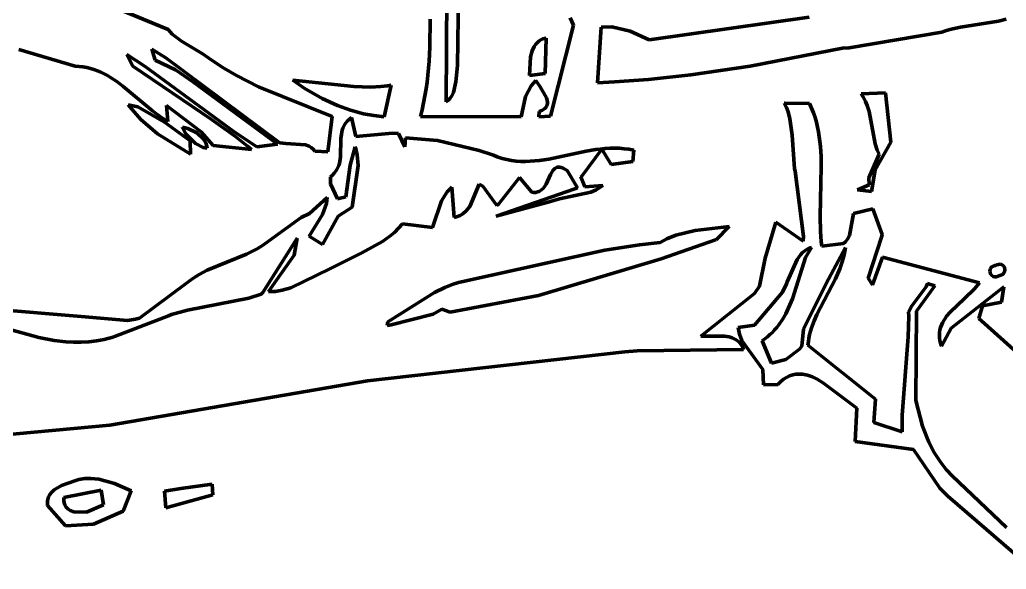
# Model space of a CAD drawing. Header units: millimetres. Extents: x 0 to 11.1, y 0 to 16.2.
# Drawn here: x 3.953 to 6.293, y 1.902 to 3.207 of the extents above; entities that cross this region are included whole.
import ezdxf

# ---------------------------------------------------------------- set-up
doc = ezdxf.new("R2010")
doc.units = ezdxf.units.MM
doc.layers.add('color#0b0b0bff', color=7, linetype='CONTINUOUS', lineweight=100)
doc.layers.add('color#ffffffff', color=7, linetype='CONTINUOUS', lineweight=100)

msp = doc.modelspace()

# ---------------------------------------------------------------- linework, layer by layer
at = {"layer": 'color#0b0b0bff'}
for p, q in [((4.9952, 3.3996), (4.9906, 3.098)), ((4.3051, 3.1834), (4.014, 3.3043)), ((4.9638, 3.0117), (4.9661, 3.2847)), ((4.9265, 3.2077), (4.9253, 3.1412)), ((5.2658, 3.1935), (5.2581, 3.2111)), ((5.8252, 3.2122), (5.4458, 3.1584)), ((6.2738, 3.2027), (6.2921, 3.2078)), ((4.314, 3.1722), (4.3051, 3.1834)), ((5.2116, 2.9779), (5.2658, 3.1935)), ((5.3318, 3.1892), (5.3227, 3.0571)), ((5.3567, 3.1893), (5.3318, 3.1892)), ((5.4006, 3.179), (5.3567, 3.1893)), ((6.146, 3.1794), (6.1583, 3.1833)), ((6.1583, 3.1833), (6.1836, 3.1889)), ((6.1836, 3.1889), (6.2738, 3.2027)), ((4.336, 3.1553), (4.314, 3.1722)), ((5.1869, 3.1576), (5.1901, 3.1594)), ((5.1901, 3.1594), (5.1935, 3.1609)), ((5.1935, 3.1609), (5.1972, 3.1621)), ((5.1972, 3.1621), (5.2012, 3.1631)), ((5.2012, 3.1631), (5.1989, 3.0785)), ((5.4458, 3.1584), (5.4006, 3.179)), ((5.9203, 3.14), (6.1399, 3.1772)), ((6.1399, 3.1772), (6.146, 3.1794)), ((3.9507, 3.1357), (4.0841, 3.0962)), ((4.2743, 3.1108), (4.2661, 3.1365)), ((4.2661, 3.1365), (4.299, 3.1158)), ((4.3878, 3.125), (4.336, 3.1553)), ((4.9253, 3.1412), (4.9235, 3.108)), ((5.168, 3.1329), (5.1725, 3.1426)), ((5.1725, 3.1426), (5.1764, 3.1484)), ((5.1764, 3.1484), (5.1812, 3.1534)), ((5.1812, 3.1534), (5.1839, 3.1556)), ((5.1839, 3.1556), (5.1869, 3.1576)), ((5.6851, 3.0961), (5.9039, 3.1386)), ((5.9039, 3.1386), (5.9203, 3.14)), ((4.2207, 3.0961), (4.2067, 3.1237)), ((4.2067, 3.1237), (4.2505, 3.0954)), ((4.299, 3.1158), (4.5693, 2.9142)), ((4.4069, 3.1112), (4.3878, 3.125)), ((5.1615, 3.0741), (5.1641, 3.1185)), ((5.1641, 3.1185), (5.168, 3.1329)), ((4.0841, 3.0962), (4.0935, 3.0957)), ((4.0935, 3.0957), (4.1026, 3.0946)), ((4.1026, 3.0946), (4.1115, 3.093)), ((4.1115, 3.093), (4.1202, 3.0909)), ((4.1202, 3.0909), (4.1286, 3.0883)), ((4.4077, 2.9699), (4.2207, 3.0961)), ((4.2505, 3.0954), (4.4606, 2.9408)), ((4.322, 3.0879), (4.2743, 3.1108)), ((4.4364, 3.0918), (4.4069, 3.1112)), ((4.4668, 3.0739), (4.4364, 3.0918)), ((4.9235, 3.108), (4.9206, 3.075)), ((4.9906, 3.098), (4.9868, 3.0592)), ((5.5447, 3.0756), (5.6851, 3.0961)), ((4.1286, 3.0883), (4.1369, 3.0853)), ((4.1369, 3.0853), (4.145, 3.0818)), ((4.145, 3.0818), (4.1529, 3.078)), ((4.1529, 3.078), (4.1607, 3.0738)), ((4.1607, 3.0738), (4.1683, 3.0693)), ((4.1683, 3.0693), (4.1831, 3.0595)), ((4.3634, 3.0588), (4.322, 3.0879)), ((4.519, 3.047), (4.4668, 3.0739)), ((4.9206, 3.075), (4.9187, 3.0585)), ((5.1989, 3.0785), (5.1615, 3.0741)), ((5.444, 3.0649), (5.5447, 3.0756)), ((4.1831, 3.0595), (4.1976, 3.0488)), ((4.1976, 3.0488), (4.2676, 2.9905)), ((4.564, 2.9115), (4.3634, 3.0588)), ((4.6938, 2.9771), (4.519, 3.047)), ((4.6005, 3.0627), (4.6274, 3.0442)), ((4.7448, 3.0481), (4.6005, 3.0627)), ((4.6274, 3.0442), (4.6696, 3.0197)), ((4.7849, 3.0468), (4.7448, 3.0481)), ((4.809, 3.048), (4.7849, 3.0468)), ((4.8252, 3.0499), (4.809, 3.048)), ((4.8167, 2.976), (4.8333, 3.0512)), ((4.8333, 3.0512), (4.8252, 3.0499)), ((4.9164, 3.0421), (4.9137, 3.0257)), ((4.9187, 3.0585), (4.9164, 3.0421)), ((4.9868, 3.0592), (4.9816, 3.0339)), ((5.1524, 3.024), (5.1658, 3.0497)), ((5.1658, 3.0497), (5.1771, 3.0619)), ((5.1771, 3.0619), (5.1783, 3.0596)), ((5.1783, 3.0596), (5.1867, 3.0469)), ((5.1867, 3.0469), (5.2018, 3.0211)), ((5.3227, 3.0571), (5.3632, 3.059)), ((5.3632, 3.059), (5.444, 3.0649)), ((4.6696, 3.0197), (4.7064, 3.0027)), ((4.9137, 3.0257), (4.9106, 3.0093)), ((4.9738, 3.0204), (4.9693, 3.0158)), ((4.9775, 3.0255), (4.9738, 3.0204)), ((4.9816, 3.0339), (4.9775, 3.0255)), ((5.1417, 2.976), (5.1524, 3.024)), ((5.2018, 3.0211), (5.2036, 3.0155)), ((6.0063, 3.0328), (5.9482, 3.0308)), ((5.9482, 3.0308), (5.9541, 3.022)), ((5.9541, 3.022), (5.9588, 3.0127)), ((6.0185, 2.9159), (6.0063, 3.0328)), ((4.2098, 3.0048), (4.2139, 2.9995)), ((4.2327, 2.9996), (4.2098, 3.0048)), ((4.2139, 2.9995), (4.24, 2.9699)), ((4.2959, 2.963), (4.2327, 2.9996)), ((4.3042, 2.965), (4.3011, 3.0032)), ((4.3011, 3.0032), (4.383, 2.9403)), ((4.7064, 3.0027), (4.7368, 2.9917)), ((4.9106, 3.0093), (4.9071, 2.993)), ((4.9693, 3.0158), (4.9638, 3.0117)), ((5.198, 2.9959), (5.1954, 2.9939)), ((5.2001, 2.998), (5.198, 2.9959)), ((5.2017, 3.0002), (5.2001, 2.998)), ((5.2029, 3.0025), (5.2017, 3.0002)), ((5.2037, 3.0049), (5.2029, 3.0025)), ((5.2036, 3.0155), (5.2043, 3.0101)), ((5.2042, 3.0075), (5.2037, 3.0049)), ((5.2043, 3.0101), (5.2042, 3.0075)), ((5.7675, 3.0088), (5.7659, 3.0088)), ((5.7659, 3.0088), (5.771, 2.9984)), ((5.8261, 3.0077), (5.7675, 3.0088)), ((5.771, 2.9984), (5.775, 2.9877)), ((5.8309, 2.9967), (5.8261, 3.0077)), ((5.8351, 2.9855), (5.8309, 2.9967)), ((5.9588, 3.0127), (5.9627, 3.0032)), ((5.9627, 3.0032), (5.9671, 2.9884)), ((4.2676, 2.9905), (4.2893, 2.9745)), ((4.2893, 2.9745), (4.3042, 2.965)), ((4.6832, 2.8932), (4.6938, 2.9771)), ((4.7394, 2.9743), (4.7345, 2.9707)), ((4.7368, 2.9917), (4.7682, 2.9833)), ((4.7498, 2.9294), (4.7394, 2.9743)), ((4.7682, 2.9833), (4.7922, 2.9788)), ((4.7922, 2.9788), (4.8167, 2.976)), ((4.9071, 2.993), (4.9031, 2.9768)), ((4.9031, 2.9768), (5.1417, 2.976)), ((5.1845, 2.9889), (5.1835, 2.9759)), ((5.1835, 2.9759), (5.2116, 2.9779)), ((5.1887, 2.9904), (5.1845, 2.9889)), ((5.1923, 2.9921), (5.1887, 2.9904)), ((5.1954, 2.9939), (5.1923, 2.9921)), ((5.775, 2.9877), (5.7794, 2.9714)), ((5.8389, 2.9743), (5.8351, 2.9855)), ((5.8421, 2.963), (5.8389, 2.9743)), ((5.9671, 2.9884), (5.9817, 2.9118)), ((4.24, 2.9699), (4.2795, 2.9355)), ((4.3572, 2.9193), (4.2959, 2.963)), ((4.3387, 2.9515), (4.3394, 2.9493)), ((4.3515, 2.9486), (4.3387, 2.9515)), ((4.3394, 2.9493), (4.3468, 2.9354)), ((4.3726, 2.9377), (4.3515, 2.9486)), ((4.4654, 2.9283), (4.4077, 2.9699)), ((4.7193, 2.9494), (4.7177, 2.9446)), ((4.7213, 2.9541), (4.7193, 2.9494)), ((4.7237, 2.9586), (4.7213, 2.9541)), ((4.7267, 2.9628), (4.7237, 2.9586)), ((4.7303, 2.9669), (4.7267, 2.9628)), ((4.7345, 2.9707), (4.7303, 2.9669)), ((5.7794, 2.9714), (5.7844, 2.9322)), ((5.8448, 2.9516), (5.8421, 2.963)), ((5.8471, 2.9402), (5.8448, 2.9516)), ((4.2795, 2.9355), (4.3576, 2.887)), ((4.3468, 2.9354), (4.3699, 2.9126)), ((4.388, 2.9234), (4.3726, 2.9377)), ((4.383, 2.9403), (4.4115, 2.9079)), ((4.4606, 2.9408), (4.515, 2.9049)), ((4.4931, 2.906), (4.4654, 2.9283)), ((4.7156, 2.9346), (4.7146, 2.9242)), ((4.7165, 2.9397), (4.7156, 2.9346)), ((4.7177, 2.9446), (4.7165, 2.9397)), ((4.8372, 2.9369), (4.7498, 2.9294)), ((4.8514, 2.9367), (4.8372, 2.9369)), ((4.8659, 2.9048), (4.8514, 2.9367)), ((4.8679, 2.9264), (4.8659, 2.9048)), ((4.9434, 2.9195), (4.8679, 2.9264)), ((5.7844, 2.9322), (5.7906, 2.8528)), ((5.849, 2.9286), (5.8471, 2.9402)), ((5.8505, 2.9171), (5.849, 2.9286)), ((4.3576, 2.887), (4.3572, 2.9193)), ((4.3699, 2.9126), (4.3875, 2.9035)), ((4.3875, 2.9035), (4.3973, 2.9014)), ((4.394, 2.914), (4.388, 2.9234)), ((4.3966, 2.9065), (4.394, 2.914)), ((4.3973, 2.9014), (4.3966, 2.9065)), ((4.4115, 2.9079), (4.5021, 2.8983)), ((4.5021, 2.8983), (4.4931, 2.906)), ((4.515, 2.9049), (4.564, 2.9115)), ((4.5693, 2.9142), (4.5841, 2.9124)), ((4.5841, 2.9124), (4.6306, 2.9096)), ((4.6306, 2.9096), (4.6388, 2.9065)), ((4.6388, 2.9065), (4.6438, 2.9034)), ((4.6438, 2.9034), (4.6484, 2.8994)), ((4.7146, 2.9242), (4.7136, 2.8808)), ((4.7367, 2.8613), (4.7481, 2.905)), ((4.7481, 2.905), (4.7496, 2.9001)), ((5.0422, 2.896), (4.9434, 2.9195)), ((5.3636, 2.9016), (5.3524, 2.9014)), ((5.3749, 2.9013), (5.3636, 2.9016)), ((5.8517, 2.9054), (5.8505, 2.9171)), ((5.8532, 2.8819), (5.8517, 2.9054)), ((5.9816, 2.85), (6.0185, 2.9159)), ((5.9817, 2.9118), (5.9867, 2.897)), ((4.6484, 2.8994), (4.6525, 2.8944)), ((4.6525, 2.8944), (4.6832, 2.8932)), ((4.7136, 2.8808), (4.7121, 2.8703)), ((4.7496, 2.9001), (4.753, 2.8855)), ((4.753, 2.8855), (4.7553, 2.8608)), ((5.0761, 2.8852), (5.0422, 2.896)), ((5.0854, 2.8809), (5.0761, 2.8852)), ((5.0966, 2.8773), (5.0854, 2.8809)), ((5.2965, 2.8943), (5.2078, 2.8758)), ((5.2861, 2.8354), (5.333, 2.8994)), ((5.3188, 2.8981), (5.2965, 2.8943)), ((5.33, 2.8996), (5.3188, 2.8981)), ((5.3412, 2.9007), (5.33, 2.8996)), ((5.333, 2.8994), (5.3554, 2.8627)), ((5.3524, 2.9014), (5.3412, 2.9007)), ((5.3863, 2.9004), (5.3749, 2.9013)), ((5.3976, 2.8989), (5.3863, 2.9004)), ((5.409, 2.8968), (5.3976, 2.8989)), ((5.4065, 2.8701), (5.409, 2.8968)), ((5.8537, 2.8583), (5.8532, 2.8819)), ((5.9911, 2.8875), (5.9664, 2.8313)), ((5.9867, 2.897), (5.9911, 2.8875)), ((4.7074, 2.8554), (4.7049, 2.8507)), ((4.7094, 2.8603), (4.7074, 2.8554)), ((4.7109, 2.8652), (4.7094, 2.8603)), ((4.7121, 2.8703), (4.7109, 2.8652)), ((4.726, 2.7861), (4.7367, 2.8613)), ((4.7553, 2.8608), (4.7411, 2.7618)), ((5.1078, 2.8745), (5.0966, 2.8773)), ((5.119, 2.8725), (5.1078, 2.8745)), ((5.1302, 2.8711), (5.119, 2.8725)), ((5.1413, 2.8703), (5.1302, 2.8711)), ((5.1524, 2.8702), (5.1413, 2.8703)), ((5.1635, 2.8705), (5.1524, 2.8702)), ((5.1746, 2.8712), (5.1635, 2.8705)), ((5.1857, 2.8724), (5.1746, 2.8712)), ((5.2078, 2.8758), (5.1857, 2.8724)), ((5.2216, 2.8533), (5.2241, 2.855)), ((5.2241, 2.855), (5.2269, 2.8562)), ((5.2269, 2.8562), (5.23, 2.8568)), ((5.23, 2.8568), (5.2334, 2.8567)), ((5.2334, 2.8567), (5.2372, 2.856)), ((5.2372, 2.856), (5.2413, 2.8544)), ((5.3554, 2.8627), (5.4065, 2.8701)), ((5.8512, 2.7393), (5.8537, 2.8583)), ((4.6943, 2.8378), (4.6894, 2.8339)), ((4.6894, 2.8339), (4.6901, 2.8173)), ((4.6984, 2.8419), (4.6943, 2.8378)), ((4.702, 2.8462), (4.6984, 2.8419)), ((4.7049, 2.8507), (4.702, 2.8462)), ((5.089, 2.7692), (5.1377, 2.8321)), ((5.1377, 2.8321), (5.1671, 2.7971)), ((5.201, 2.8159), (5.2116, 2.8388)), ((5.2116, 2.8388), (5.2152, 2.8455)), ((5.2152, 2.8455), (5.2172, 2.8485)), ((5.2172, 2.8485), (5.2193, 2.8511)), ((5.2193, 2.8511), (5.2216, 2.8533)), ((5.2413, 2.8544), (5.2459, 2.8521)), ((5.2459, 2.8521), (5.251, 2.8489)), ((5.251, 2.8489), (5.2757, 2.8078)), ((5.2837, 2.8337), (5.2861, 2.8354)), ((5.293, 2.8099), (5.2837, 2.8337)), ((5.7906, 2.8528), (5.7917, 2.8472)), ((5.7917, 2.8472), (5.8113, 2.6921)), ((5.9664, 2.8313), (5.9672, 2.8145)), ((5.9725, 2.7987), (5.9816, 2.85)), ((4.6901, 2.8173), (4.7063, 2.7812)), ((4.9668, 2.7982), (4.9772, 2.8089)), ((4.9772, 2.8089), (4.983, 2.737)), ((5.0201, 2.7634), (5.0426, 2.8162)), ((5.0426, 2.8162), (5.0511, 2.8117)), ((5.0511, 2.8117), (5.0846, 2.7652)), ((5.194, 2.8059), (5.1965, 2.809)), ((5.1965, 2.809), (5.201, 2.8159)), ((5.2757, 2.8078), (5.2692, 2.8049)), ((5.3358, 2.813), (5.293, 2.8099)), ((5.328, 2.8074), (5.3358, 2.813)), ((5.9672, 2.8145), (5.9398, 2.8031)), ((4.7063, 2.7812), (4.726, 2.7861)), ((4.9533, 2.7766), (4.9668, 2.7982)), ((5.2692, 2.8049), (5.0825, 2.7402)), ((5.1671, 2.7971), (5.1722, 2.7966)), ((5.1722, 2.7966), (5.1768, 2.7968)), ((5.1768, 2.7968), (5.181, 2.7976)), ((5.181, 2.7976), (5.1847, 2.799)), ((5.1847, 2.799), (5.1881, 2.8008)), ((5.1881, 2.8008), (5.1912, 2.8032)), ((5.1912, 2.8032), (5.194, 2.8059)), ((5.2329, 2.781), (5.3069, 2.797)), ((5.3069, 2.797), (5.3197, 2.8027)), ((5.3197, 2.8027), (5.328, 2.8074)), ((5.9398, 2.8031), (5.9725, 2.7987)), ((4.6816, 2.7843), (4.6401, 2.7464)), ((4.6705, 2.7438), (4.6799, 2.7701)), ((4.6799, 2.7701), (4.6816, 2.7843)), ((4.7411, 2.7618), (4.7082, 2.7404)), ((4.932, 2.7136), (4.9533, 2.7766)), ((5.0114, 2.7525), (5.0201, 2.7634)), ((5.0825, 2.7402), (5.2057, 2.7731)), ((5.0846, 2.7652), (5.089, 2.7692)), ((5.2057, 2.7731), (5.2329, 2.781)), ((4.6401, 2.7464), (4.62, 2.7372)), ((4.6389, 2.6927), (4.6705, 2.7438)), ((4.7082, 2.7404), (4.6706, 2.6729)), ((4.983, 2.737), (4.9906, 2.7391)), ((4.9906, 2.7391), (4.9974, 2.7421)), ((4.9974, 2.7421), (5.0034, 2.7458)), ((5.0034, 2.7458), (5.0114, 2.7525)), ((5.852, 2.7039), (5.8512, 2.7393)), ((5.9304, 2.7465), (5.921, 2.6944)), ((5.9758, 2.7577), (5.9304, 2.7465)), ((5.9978, 2.6964), (5.9758, 2.7577)), ((4.62, 2.7372), (4.5344, 2.6745)), ((4.8514, 2.7114), (4.8609, 2.7222)), ((4.8609, 2.7222), (4.932, 2.7136)), ((5.6357, 2.7156), (5.5543, 2.7059)), ((5.6044, 2.6844), (5.6357, 2.7156)), ((5.7459, 2.7258), (5.7207, 2.6403)), ((5.8107, 2.6805), (5.7459, 2.7258)), ((4.6706, 2.6729), (4.6389, 2.6927)), ((4.8134, 2.6802), (4.8304, 2.6925)), ((4.8304, 2.6925), (4.8412, 2.7015)), ((4.8412, 2.7015), (4.8514, 2.7114)), ((5.509, 2.6948), (5.4874, 2.6861)), ((5.5543, 2.7059), (5.509, 2.6948)), ((5.8113, 2.6921), (5.8107, 2.6805)), ((5.8538, 2.6804), (5.852, 2.7039)), ((5.921, 2.6944), (5.9163, 2.6853)), ((5.9651, 2.5927), (5.9975, 2.6926)), ((5.9975, 2.6926), (5.9978, 2.6964)), ((4.5285, 2.6704), (4.5162, 2.6628)), ((4.5344, 2.6745), (4.5285, 2.6704)), ((4.5292, 2.5591), (4.6109, 2.6877)), ((4.6109, 2.6877), (4.6033, 2.6473)), ((4.7641, 2.6529), (4.8134, 2.6802)), ((5.4223, 2.6722), (5.3404, 2.6597)), ((5.4718, 2.6778), (5.4223, 2.6722)), ((5.4874, 2.6861), (5.4718, 2.6778)), ((5.4738, 2.6389), (5.6027, 2.6839)), ((5.6027, 2.6839), (5.6044, 2.6844)), ((5.8551, 2.6688), (5.8538, 2.6804)), ((5.9067, 2.6757), (5.8551, 2.6688)), ((5.9111, 2.6793), (5.9067, 2.6757)), ((5.9163, 2.6853), (5.9111, 2.6793)), ((4.4905, 2.6499), (4.3969, 2.612)), ((4.5162, 2.6628), (4.4905, 2.6499)), ((4.6033, 2.6473), (4.5425, 2.5611)), ((4.6881, 2.6149), (4.7641, 2.6529)), ((5.3404, 2.6597), (5.0006, 2.5841)), ((5.7968, 2.6371), (5.8045, 2.6488)), ((5.8045, 2.6488), (5.8091, 2.6539)), ((5.8091, 2.6539), (5.8144, 2.6583)), ((5.8144, 2.6583), (5.8204, 2.6619)), ((5.8309, 2.6657), (5.816, 2.6422)), ((5.8204, 2.6619), (5.8237, 2.6634)), ((5.8237, 2.6634), (5.8272, 2.6647)), ((5.8272, 2.6647), (5.8309, 2.6657)), ((5.8657, 2.5803), (5.9111, 2.6656)), ((5.908, 2.6485), (5.9059, 2.6401)), ((5.9098, 2.657), (5.908, 2.6485)), ((5.9111, 2.6656), (5.9098, 2.657)), ((5.1834, 2.5518), (5.4738, 2.6389)), ((5.7207, 2.6403), (5.7075, 2.5742)), ((5.773, 2.5843), (5.7968, 2.6371)), ((5.816, 2.6422), (5.7856, 2.5442)), ((5.9034, 2.6318), (5.8976, 2.6156)), ((5.9059, 2.6401), (5.9034, 2.6318)), ((5.9992, 2.6433), (5.9751, 2.5775)), ((6.229, 2.5819), (5.9992, 2.6433)), ((6.2611, 2.6217), (6.2579, 2.6197)), ((6.2653, 2.6229), (6.2611, 2.6217)), ((6.2677, 2.6233), (6.2653, 2.6229)), ((6.2699, 2.6244), (6.2677, 2.6233)), ((6.2741, 2.6257), (6.2699, 2.6244)), ((6.2779, 2.626), (6.2741, 2.6257)), ((6.2812, 2.6253), (6.2779, 2.626)), ((6.2852, 2.6228), (6.2812, 2.6253)), ((6.288, 2.6191), (6.2852, 2.6228)), ((4.3779, 2.6019), (4.3658, 2.5942)), ((4.3969, 2.612), (4.3779, 2.6019)), ((4.5955, 2.5702), (4.6881, 2.6149)), ((5.8976, 2.6156), (5.8872, 2.5918)), ((6.2541, 2.6144), (6.2533, 2.6097)), ((6.2533, 2.6097), (6.2549, 2.6037)), ((6.2556, 2.6172), (6.2541, 2.6144)), ((6.2549, 2.6037), (6.2577, 2.5999)), ((6.2579, 2.6197), (6.2556, 2.6172)), ((6.2577, 2.5999), (6.2617, 2.5973)), ((6.2617, 2.5973), (6.2651, 2.5965)), ((6.2688, 2.5966), (6.273, 2.5978)), ((6.273, 2.5978), (6.2752, 2.5988)), ((6.2752, 2.5988), (6.2798, 2.5999)), ((6.2798, 2.5999), (6.2834, 2.6017)), ((6.2834, 2.6017), (6.2861, 2.6041)), ((6.2861, 2.6041), (6.2886, 2.6083)), ((6.2894, 2.613), (6.288, 2.6191)), ((6.2886, 2.6083), (6.2894, 2.613)), ((4.3486, 2.5809), (4.2369, 2.4978)), ((4.3542, 2.5856), (4.3486, 2.5809)), ((4.3658, 2.5942), (4.3542, 2.5856)), ((4.9804, 2.5786), (4.9611, 2.5712)), ((4.9937, 2.5825), (4.9804, 2.5786)), ((5.0006, 2.5841), (4.9937, 2.5825)), ((5.7075, 2.5742), (5.6972, 2.5587)), ((5.7617, 2.5599), (5.7714, 2.58)), ((5.7714, 2.58), (5.773, 2.5843)), ((5.8116, 2.4723), (5.8657, 2.5803)), ((5.8872, 2.5918), (5.8434, 2.5071)), ((5.9751, 2.5775), (5.9651, 2.5927)), ((6.1231, 2.5748), (6.0793, 2.5144)), ((6.1026, 2.5725), (6.1057, 2.5806)), ((6.1057, 2.5806), (6.1231, 2.5748)), ((6.2173, 2.5677), (6.2254, 2.5771)), ((6.2254, 2.5771), (6.229, 2.5819)), ((6.2651, 2.5965), (6.2688, 2.5966)), ((4.4959, 2.5457), (4.5255, 2.5551)), ((4.5255, 2.5551), (4.5292, 2.5591)), ((4.5425, 2.5611), (4.5481, 2.5611)), ((4.5481, 2.5611), (4.559, 2.5618)), ((4.559, 2.5618), (4.5749, 2.5643)), ((4.5749, 2.5643), (4.5955, 2.5702)), ((4.9365, 2.5592), (4.826, 2.4896)), ((4.9611, 2.5712), (4.9365, 2.5592)), ((4.9732, 2.5124), (5.1834, 2.5518)), ((5.695, 2.5563), (5.5685, 2.4551)), ((5.6972, 2.5587), (5.695, 2.5563)), ((5.6954, 2.4819), (5.7617, 2.5599)), ((6.0682, 2.5275), (6.1026, 2.5725)), ((6.2868, 2.5728), (6.1617, 2.4746)), ((6.1934, 2.5448), (6.2173, 2.5677)), ((6.2809, 2.5363), (6.2868, 2.5728)), ((4.0982, 2.5023), (3.7193, 2.5341)), ((4.3505, 2.5172), (4.4959, 2.5457)), ((5.7856, 2.5442), (5.7764, 2.5224)), ((6.061, 2.5124), (6.0682, 2.5275)), ((6.1594, 2.5123), (6.1934, 2.5448)), ((6.2272, 2.4977), (6.2361, 2.5277)), ((6.2361, 2.5277), (6.2809, 2.5363)), ((4.1798, 2.4556), (4.3056, 2.5039)), ((4.3056, 2.5039), (4.313, 2.5066)), ((4.313, 2.5066), (4.3505, 2.5172)), ((4.8335, 2.4824), (4.933, 2.5078)), ((4.933, 2.5078), (4.9536, 2.5193)), ((4.9536, 2.5193), (4.9732, 2.5124)), ((5.7694, 2.5084), (5.7616, 2.4949)), ((5.7764, 2.5224), (5.7694, 2.5084)), ((5.8434, 2.5071), (5.8366, 2.4914)), ((6.0612, 2.5025), (6.061, 2.5124)), ((6.0793, 2.5144), (6.0783, 2.303)), ((6.1511, 2.5025), (6.1594, 2.5123)), ((4.2085, 2.4928), (4.0982, 2.5023)), ((4.2275, 2.4955), (4.2085, 2.4928)), ((4.2369, 2.4978), (4.2275, 2.4955)), ((4.826, 2.4896), (4.8244, 2.4804)), ((4.8244, 2.4804), (4.8335, 2.4824)), ((5.6568, 2.4759), (5.6954, 2.4819)), ((5.7528, 2.4821), (5.7481, 2.476)), ((5.7616, 2.4949), (5.7528, 2.4821)), ((5.8366, 2.4914), (5.8308, 2.4755)), ((6.06, 2.4535), (6.0612, 2.5025)), ((6.1367, 2.4759), (6.1388, 2.4815)), ((6.1388, 2.4815), (6.1412, 2.4869)), ((6.1412, 2.4869), (6.1442, 2.4922)), ((6.1442, 2.4922), (6.1475, 2.4974)), ((6.1475, 2.4974), (6.1511, 2.5025)), ((6.2334, 2.4921), (6.2272, 2.4977)), ((6.3166, 2.4172), (6.2334, 2.4921)), ((3.9182, 2.4746), (3.998, 2.452)), ((5.6573, 2.4718), (5.6568, 2.4759)), ((5.6598, 2.4598), (5.6573, 2.4718)), ((5.6653, 2.4448), (5.6598, 2.4598)), ((5.7321, 2.459), (5.7261, 2.4538)), ((5.7377, 2.4644), (5.7321, 2.459)), ((5.743, 2.4701), (5.7377, 2.4644)), ((5.7481, 2.476), (5.743, 2.4701)), ((5.8078, 2.4314), (5.8116, 2.4723)), ((5.8262, 2.4592), (5.8244, 2.4508)), ((5.8283, 2.4674), (5.8262, 2.4592)), ((5.8308, 2.4755), (5.8283, 2.4674)), ((6.1339, 2.4581), (6.1343, 2.4642)), ((6.1342, 2.4518), (6.1339, 2.4581)), ((6.1343, 2.4642), (6.1352, 2.4701)), ((6.1352, 2.4701), (6.1367, 2.4759)), ((6.1617, 2.4746), (6.1392, 2.4316)), ((3.998, 2.452), (4.0344, 2.4452)), ((4.0344, 2.4452), (4.0619, 2.442)), ((4.0619, 2.442), (4.0802, 2.441)), ((4.0802, 2.441), (4.0985, 2.441)), ((4.0985, 2.441), (4.1167, 2.4421)), ((4.1167, 2.4421), (4.1349, 2.4443)), ((4.1349, 2.4443), (4.1439, 2.4459)), ((4.1439, 2.4459), (4.153, 2.4478)), ((4.153, 2.4478), (4.1619, 2.45)), ((4.1619, 2.45), (4.1709, 2.4526)), ((4.1709, 2.4526), (4.1798, 2.4556)), ((5.5685, 2.4551), (5.6239, 2.4553)), ((5.6239, 2.4553), (5.6352, 2.4535)), ((5.6352, 2.4535), (5.6423, 2.4514)), ((5.6423, 2.4514), (5.6489, 2.4483)), ((5.6489, 2.4483), (5.6521, 2.4464)), ((5.6521, 2.4464), (5.655, 2.4442)), ((5.655, 2.4442), (5.6579, 2.4417)), ((5.6579, 2.4417), (5.6605, 2.4389)), ((5.6605, 2.4389), (5.663, 2.4357)), ((5.663, 2.4357), (5.6653, 2.4322)), ((5.7152, 2.3765), (5.6653, 2.4448)), ((5.7198, 2.4488), (5.7132, 2.4441)), ((5.7132, 2.4441), (5.736, 2.3916)), ((5.7261, 2.4538), (5.7198, 2.4488)), ((5.8231, 2.4424), (5.8221, 2.4339)), ((5.8221, 2.4339), (5.9821, 2.3062)), ((5.8244, 2.4508), (5.8231, 2.4424)), ((6.0454, 2.2676), (6.06, 2.4535)), ((6.1351, 2.4452), (6.1342, 2.4518)), ((6.1368, 2.4385), (6.1351, 2.4452)), ((6.1392, 2.4316), (6.1368, 2.4385)), ((5.3882, 2.4183), (4.7773, 2.3495)), ((5.4172, 2.4206), (5.3882, 2.4183)), ((5.6693, 2.424), (5.4172, 2.4206)), ((5.6653, 2.4322), (5.6674, 2.4283)), ((5.6674, 2.4283), (5.6693, 2.424)), ((5.7697, 2.4003), (5.8023, 2.4247)), ((5.8023, 2.4247), (5.8078, 2.4314)), ((5.736, 2.3916), (5.7697, 2.4003)), ((5.7169, 2.3396), (5.7152, 2.3765)), ((5.786, 2.3635), (5.7785, 2.3611)), ((5.7937, 2.365), (5.786, 2.3635)), ((5.8015, 2.3655), (5.7937, 2.365)), ((5.8094, 2.3652), (5.8015, 2.3655)), ((5.8212, 2.363), (5.8094, 2.3652)), ((4.7773, 2.3495), (4.1661, 2.2444)), ((5.7508, 2.3405), (5.7169, 2.3396)), ((5.7573, 2.3473), (5.7508, 2.3405)), ((5.7641, 2.353), (5.7573, 2.3473)), ((5.7712, 2.3576), (5.7641, 2.353)), ((5.7785, 2.3611), (5.7712, 2.3576)), ((5.8329, 2.359), (5.8212, 2.363)), ((5.8444, 2.3535), (5.8329, 2.359)), ((5.859, 2.3437), (5.8444, 2.3535)), ((5.9379, 2.2842), (5.859, 2.3437)), ((5.9821, 2.3062), (5.9788, 2.2506)), ((6.0783, 2.303), (6.0939, 2.2421)), ((5.9343, 2.205), (5.9379, 2.2842)), ((5.9788, 2.2506), (6.0459, 2.2282)), ((6.0459, 2.2282), (6.0454, 2.2676)), ((4.1661, 2.2444), (3.9009, 2.2194)), ((6.0939, 2.2421), (6.1092, 2.2035)), ((6.0725, 2.1863), (5.9343, 2.205)), ((6.1092, 2.2035), (6.1219, 2.179)), ((6.1351, 2.0945), (6.0725, 2.1863)), ((6.1219, 2.179), (6.137, 2.1558)), ((6.137, 2.1558), (6.15, 2.1393)), ((6.15, 2.1393), (6.1645, 2.1237)), ((4.0518, 2.1007), (4.083, 2.1122)), ((4.083, 2.1122), (4.0926, 2.1149)), ((4.0926, 2.1149), (4.1069, 2.1172)), ((4.1069, 2.1172), (4.1212, 2.1177)), ((4.1212, 2.1177), (4.1401, 2.1159)), ((4.1401, 2.1159), (4.1771, 2.1059)), ((6.1645, 2.1237), (6.293, 2.0013)), ((4.0241, 2.0792), (4.0278, 2.0842)), ((4.0278, 2.0842), (4.0347, 2.0906)), ((4.0347, 2.0906), (4.0518, 2.1007)), ((4.146, 2.0897), (4.0569, 2.0722)), ((4.1513, 2.055), (4.146, 2.0897)), ((4.1771, 2.1059), (4.2168, 2.0885)), ((4.2168, 2.0885), (4.1979, 2.0402)), ((4.2961, 2.0874), (4.3345, 2.0941)), ((4.2995, 2.048), (4.2961, 2.0874)), ((4.3345, 2.0941), (4.4088, 2.1041)), ((4.4088, 2.1041), (4.4105, 2.0787)), ((6.1541, 2.0759), (6.1351, 2.0945)), ((4.0185, 2.0607), (4.0188, 2.0642)), ((4.0185, 2.057), (4.0185, 2.0607)), ((4.0188, 2.0642), (4.0194, 2.0675)), ((4.0194, 2.0675), (4.0213, 2.0737)), ((4.0213, 2.0737), (4.0241, 2.0792)), ((4.0569, 2.0722), (4.0572, 2.0656)), ((4.0572, 2.0656), (4.0582, 2.0598)), ((4.0582, 2.0598), (4.0599, 2.0548)), ((4.4105, 2.0787), (4.2995, 2.048)), ((6.3545, 1.9021), (6.1541, 2.0759)), ((4.0189, 2.0532), (4.0185, 2.057)), ((4.061, 2.0055), (4.0189, 2.0532)), ((4.0599, 2.0548), (4.0621, 2.0505)), ((4.0621, 2.0505), (4.0666, 2.0454)), ((4.0666, 2.0454), (4.0722, 2.0415)), ((4.0722, 2.0415), (4.081, 2.0383)), ((4.081, 2.0383), (4.1108, 2.0373)), ((4.1108, 2.0373), (4.1513, 2.055)), ((4.1979, 2.0402), (4.1278, 2.009)), ((4.1278, 2.009), (4.061, 2.0055))]:
    msp.add_line(p, q, dxfattribs=at)
at = {"layer": 'color#ffffffff'}
for p, q in [((4.9906, 3.098), (4.9952, 3.3996)), ((4.014, 3.3043), (4.3051, 3.1834)), ((4.9661, 3.2847), (4.9638, 3.0117)), ((4.9253, 3.1412), (4.9265, 3.2077)), ((5.2581, 3.2111), (5.2658, 3.1935)), ((5.4458, 3.1584), (5.8252, 3.2122)), ((6.2921, 3.2078), (6.2738, 3.2027)), ((4.3051, 3.1834), (4.314, 3.1722)), ((5.2658, 3.1935), (5.2116, 2.9779)), ((5.3227, 3.0571), (5.3318, 3.1892)), ((5.3318, 3.1892), (5.3567, 3.1893)), ((5.3567, 3.1893), (5.4006, 3.179)), ((6.1583, 3.1833), (6.146, 3.1794)), ((6.1836, 3.1889), (6.1583, 3.1833)), ((6.2738, 3.2027), (6.1836, 3.1889)), ((4.314, 3.1722), (4.336, 3.1553)), ((5.1901, 3.1594), (5.1869, 3.1576)), ((5.1935, 3.1609), (5.1901, 3.1594)), ((5.1972, 3.1621), (5.1935, 3.1609)), ((5.2012, 3.1631), (5.1972, 3.1621)), ((5.1989, 3.0785), (5.2012, 3.1631)), ((5.4006, 3.179), (5.4458, 3.1584)), ((6.1399, 3.1772), (5.9203, 3.14)), ((6.146, 3.1794), (6.1399, 3.1772)), ((4.0841, 3.0962), (3.9507, 3.1357)), ((4.299, 3.1158), (4.2661, 3.1365)), ((4.2661, 3.1365), (4.2743, 3.1108)), ((4.336, 3.1553), (4.3878, 3.125)), ((4.9235, 3.108), (4.9253, 3.1412)), ((5.1725, 3.1426), (5.168, 3.1329)), ((5.1764, 3.1484), (5.1725, 3.1426)), ((5.1812, 3.1534), (5.1764, 3.1484)), ((5.1839, 3.1556), (5.1812, 3.1534)), ((5.1869, 3.1576), (5.1839, 3.1556)), ((5.9039, 3.1386), (5.6851, 3.0961)), ((5.9203, 3.14), (5.9039, 3.1386)), ((4.2505, 3.0954), (4.2067, 3.1237)), ((4.2067, 3.1237), (4.2207, 3.0961)), ((4.5693, 2.9142), (4.299, 3.1158)), ((4.3878, 3.125), (4.4069, 3.1112)), ((5.1641, 3.1185), (5.1615, 3.0741)), ((5.168, 3.1329), (5.1641, 3.1185)), ((4.0935, 3.0957), (4.0841, 3.0962)), ((4.1026, 3.0946), (4.0935, 3.0957)), ((4.1115, 3.093), (4.1026, 3.0946)), ((4.1202, 3.0909), (4.1115, 3.093)), ((4.1286, 3.0883), (4.1202, 3.0909)), ((4.2207, 3.0961), (4.4077, 2.9699)), ((4.4606, 2.9408), (4.2505, 3.0954)), ((4.2743, 3.1108), (4.322, 3.0879)), ((4.4069, 3.1112), (4.4364, 3.0918)), ((4.4364, 3.0918), (4.4668, 3.0739)), ((4.9206, 3.075), (4.9235, 3.108)), ((4.9868, 3.0592), (4.9906, 3.098)), ((5.6851, 3.0961), (5.5447, 3.0756)), ((4.1369, 3.0853), (4.1286, 3.0883)), ((4.145, 3.0818), (4.1369, 3.0853)), ((4.1529, 3.078), (4.145, 3.0818)), ((4.1607, 3.0738), (4.1529, 3.078)), ((4.1683, 3.0693), (4.1607, 3.0738)), ((4.1831, 3.0595), (4.1683, 3.0693)), ((4.322, 3.0879), (4.3634, 3.0588)), ((4.4668, 3.0739), (4.519, 3.047)), ((4.9187, 3.0585), (4.9206, 3.075)), ((5.1615, 3.0741), (5.1989, 3.0785)), ((5.5447, 3.0756), (5.444, 3.0649)), ((4.1976, 3.0488), (4.1831, 3.0595)), ((4.2676, 2.9905), (4.1976, 3.0488)), ((4.3634, 3.0588), (4.564, 2.9115)), ((4.519, 3.047), (4.6938, 2.9771)), ((4.6005, 3.0627), (4.7448, 3.0481)), ((4.6274, 3.0442), (4.6005, 3.0627)), ((4.6696, 3.0197), (4.6274, 3.0442)), ((4.7448, 3.0481), (4.7849, 3.0468)), ((4.7849, 3.0468), (4.809, 3.048)), ((4.809, 3.048), (4.8252, 3.0499)), ((4.8333, 3.0512), (4.8167, 2.976)), ((4.8252, 3.0499), (4.8333, 3.0512)), ((4.9137, 3.0257), (4.9164, 3.0421)), ((4.9164, 3.0421), (4.9187, 3.0585)), ((4.9816, 3.0339), (4.9868, 3.0592)), ((5.1658, 3.0497), (5.1524, 3.024)), ((5.1771, 3.0619), (5.1658, 3.0497)), ((5.1783, 3.0596), (5.1771, 3.0619)), ((5.1867, 3.0469), (5.1783, 3.0596)), ((5.2018, 3.0211), (5.1867, 3.0469)), ((5.3632, 3.059), (5.3227, 3.0571)), ((5.444, 3.0649), (5.3632, 3.059)), ((4.7064, 3.0027), (4.6696, 3.0197)), ((4.9106, 3.0093), (4.9137, 3.0257)), ((4.9693, 3.0158), (4.9738, 3.0204)), ((4.9738, 3.0204), (4.9775, 3.0255)), ((4.9775, 3.0255), (4.9816, 3.0339)), ((5.1524, 3.024), (5.1417, 2.976)), ((5.2036, 3.0155), (5.2018, 3.0211)), ((5.9482, 3.0308), (6.0063, 3.0328)), ((5.9541, 3.022), (5.9482, 3.0308)), ((5.9588, 3.0127), (5.9541, 3.022)), ((6.0063, 3.0328), (6.0185, 2.9159)), ((4.2098, 3.0048), (4.2327, 2.9996)), ((4.2139, 2.9995), (4.2098, 3.0048)), ((4.24, 2.9699), (4.2139, 2.9995)), ((4.2327, 2.9996), (4.2959, 2.963)), ((4.383, 2.9403), (4.3011, 3.0032)), ((4.3011, 3.0032), (4.3042, 2.965)), ((4.7368, 2.9917), (4.7064, 3.0027)), ((4.9071, 2.993), (4.9106, 3.0093)), ((4.9638, 3.0117), (4.9693, 3.0158)), ((5.1954, 2.9939), (5.198, 2.9959)), ((5.198, 2.9959), (5.2001, 2.998)), ((5.2001, 2.998), (5.2017, 3.0002)), ((5.2017, 3.0002), (5.2029, 3.0025)), ((5.2029, 3.0025), (5.2037, 3.0049)), ((5.2043, 3.0101), (5.2036, 3.0155)), ((5.2037, 3.0049), (5.2042, 3.0075)), ((5.2042, 3.0075), (5.2043, 3.0101)), ((5.771, 2.9984), (5.7659, 3.0088)), ((5.7659, 3.0088), (5.7675, 3.0088)), ((5.7675, 3.0088), (5.8261, 3.0077)), ((5.775, 2.9877), (5.771, 2.9984)), ((5.8261, 3.0077), (5.8309, 2.9967)), ((5.8309, 2.9967), (5.8351, 2.9855)), ((5.9627, 3.0032), (5.9588, 3.0127)), ((5.9671, 2.9884), (5.9627, 3.0032)), ((4.2893, 2.9745), (4.2676, 2.9905)), ((4.3042, 2.965), (4.2893, 2.9745)), ((4.6938, 2.9771), (4.6832, 2.8932)), ((4.7345, 2.9707), (4.7394, 2.9743)), ((4.7682, 2.9833), (4.7368, 2.9917)), ((4.7394, 2.9743), (4.7498, 2.9294)), ((4.7922, 2.9788), (4.7682, 2.9833)), ((4.8167, 2.976), (4.7922, 2.9788)), ((4.9031, 2.9768), (4.9071, 2.993)), ((5.1417, 2.976), (4.9031, 2.9768)), ((5.1835, 2.9759), (5.1845, 2.9889)), ((5.2116, 2.9779), (5.1835, 2.9759)), ((5.1845, 2.9889), (5.1887, 2.9904)), ((5.1887, 2.9904), (5.1923, 2.9921)), ((5.1923, 2.9921), (5.1954, 2.9939)), ((5.7794, 2.9714), (5.775, 2.9877)), ((5.8351, 2.9855), (5.8389, 2.9743)), ((5.8389, 2.9743), (5.8421, 2.963)), ((5.9817, 2.9118), (5.9671, 2.9884)), ((4.2795, 2.9355), (4.24, 2.9699)), ((4.2959, 2.963), (4.3572, 2.9193)), ((4.3387, 2.9515), (4.3515, 2.9486)), ((4.3394, 2.9493), (4.3387, 2.9515)), ((4.3468, 2.9354), (4.3394, 2.9493)), ((4.3515, 2.9486), (4.3726, 2.9377)), ((4.4077, 2.9699), (4.4654, 2.9283)), ((4.7177, 2.9446), (4.7193, 2.9494)), ((4.7193, 2.9494), (4.7213, 2.9541)), ((4.7213, 2.9541), (4.7237, 2.9586)), ((4.7237, 2.9586), (4.7267, 2.9628)), ((4.7267, 2.9628), (4.7303, 2.9669)), ((4.7303, 2.9669), (4.7345, 2.9707)), ((5.7844, 2.9322), (5.7794, 2.9714)), ((5.8421, 2.963), (5.8448, 2.9516)), ((5.8448, 2.9516), (5.8471, 2.9402)), ((4.3576, 2.887), (4.2795, 2.9355)), ((4.3699, 2.9126), (4.3468, 2.9354)), ((4.3726, 2.9377), (4.388, 2.9234)), ((4.4115, 2.9079), (4.383, 2.9403)), ((4.515, 2.9049), (4.4606, 2.9408)), ((4.4654, 2.9283), (4.4931, 2.906)), ((4.7146, 2.9242), (4.7156, 2.9346)), ((4.7156, 2.9346), (4.7165, 2.9397)), ((4.7165, 2.9397), (4.7177, 2.9446)), ((4.7498, 2.9294), (4.8372, 2.9369)), ((4.8372, 2.9369), (4.8514, 2.9367)), ((4.8514, 2.9367), (4.8659, 2.9048)), ((4.8659, 2.9048), (4.8679, 2.9264)), ((4.8679, 2.9264), (4.9434, 2.9195)), ((5.7906, 2.8528), (5.7844, 2.9322)), ((5.8471, 2.9402), (5.849, 2.9286)), ((5.849, 2.9286), (5.8505, 2.9171)), ((4.3572, 2.9193), (4.3576, 2.887)), ((4.3875, 2.9035), (4.3699, 2.9126)), ((4.3973, 2.9014), (4.3875, 2.9035)), ((4.388, 2.9234), (4.394, 2.914)), ((4.394, 2.914), (4.3966, 2.9065)), ((4.3966, 2.9065), (4.3973, 2.9014)), ((4.5021, 2.8983), (4.4115, 2.9079)), ((4.4931, 2.906), (4.5021, 2.8983)), ((4.564, 2.9115), (4.515, 2.9049)), ((4.5841, 2.9124), (4.5693, 2.9142)), ((4.6306, 2.9096), (4.5841, 2.9124)), ((4.6388, 2.9065), (4.6306, 2.9096)), ((4.6438, 2.9034), (4.6388, 2.9065)), ((4.6484, 2.8994), (4.6438, 2.9034)), ((4.7136, 2.8808), (4.7146, 2.9242)), ((4.7481, 2.905), (4.7367, 2.8613)), ((4.7496, 2.9001), (4.7481, 2.905)), ((4.9434, 2.9195), (5.0422, 2.896)), ((5.3524, 2.9014), (5.3636, 2.9016)), ((5.3636, 2.9016), (5.3749, 2.9013)), ((5.8505, 2.9171), (5.8517, 2.9054)), ((5.8517, 2.9054), (5.8532, 2.8819)), ((6.0185, 2.9159), (5.9816, 2.85)), ((5.9867, 2.897), (5.9817, 2.9118)), ((4.6525, 2.8944), (4.6484, 2.8994)), ((4.6832, 2.8932), (4.6525, 2.8944)), ((4.7121, 2.8703), (4.7136, 2.8808)), ((4.753, 2.8855), (4.7496, 2.9001)), ((4.7553, 2.8608), (4.753, 2.8855)), ((5.0422, 2.896), (5.0761, 2.8852)), ((5.0761, 2.8852), (5.0854, 2.8809)), ((5.0854, 2.8809), (5.0966, 2.8773)), ((5.2078, 2.8758), (5.2965, 2.8943)), ((5.333, 2.8994), (5.2861, 2.8354)), ((5.2965, 2.8943), (5.3188, 2.8981)), ((5.3188, 2.8981), (5.33, 2.8996)), ((5.33, 2.8996), (5.3412, 2.9007)), ((5.3554, 2.8627), (5.333, 2.8994)), ((5.3412, 2.9007), (5.3524, 2.9014)), ((5.3749, 2.9013), (5.3863, 2.9004)), ((5.3863, 2.9004), (5.3976, 2.8989)), ((5.3976, 2.8989), (5.409, 2.8968)), ((5.409, 2.8968), (5.4065, 2.8701)), ((5.8532, 2.8819), (5.8537, 2.8583)), ((5.9664, 2.8313), (5.9911, 2.8875)), ((5.9911, 2.8875), (5.9867, 2.897)), ((4.7049, 2.8507), (4.7074, 2.8554)), ((4.7074, 2.8554), (4.7094, 2.8603)), ((4.7094, 2.8603), (4.7109, 2.8652)), ((4.7109, 2.8652), (4.7121, 2.8703)), ((4.7367, 2.8613), (4.726, 2.7861)), ((4.7411, 2.7618), (4.7553, 2.8608)), ((5.0966, 2.8773), (5.1078, 2.8745)), ((5.1078, 2.8745), (5.119, 2.8725)), ((5.119, 2.8725), (5.1302, 2.8711)), ((5.1302, 2.8711), (5.1413, 2.8703)), ((5.1413, 2.8703), (5.1524, 2.8702)), ((5.1524, 2.8702), (5.1635, 2.8705)), ((5.1635, 2.8705), (5.1746, 2.8712)), ((5.1746, 2.8712), (5.1857, 2.8724)), ((5.1857, 2.8724), (5.2078, 2.8758)), ((5.2241, 2.855), (5.2216, 2.8533)), ((5.2269, 2.8562), (5.2241, 2.855)), ((5.23, 2.8568), (5.2269, 2.8562)), ((5.2334, 2.8567), (5.23, 2.8568)), ((5.2372, 2.856), (5.2334, 2.8567)), ((5.2413, 2.8544), (5.2372, 2.856)), ((5.4065, 2.8701), (5.3554, 2.8627)), ((5.8537, 2.8583), (5.8512, 2.7393)), ((4.6894, 2.8339), (4.6943, 2.8378)), ((4.6901, 2.8173), (4.6894, 2.8339)), ((4.6943, 2.8378), (4.6984, 2.8419)), ((4.6984, 2.8419), (4.702, 2.8462)), ((4.702, 2.8462), (4.7049, 2.8507)), ((5.1377, 2.8321), (5.089, 2.7692)), ((5.1671, 2.7971), (5.1377, 2.8321)), ((5.2116, 2.8388), (5.201, 2.8159)), ((5.2152, 2.8455), (5.2116, 2.8388)), ((5.2172, 2.8485), (5.2152, 2.8455)), ((5.2193, 2.8511), (5.2172, 2.8485)), ((5.2216, 2.8533), (5.2193, 2.8511)), ((5.2459, 2.8521), (5.2413, 2.8544)), ((5.251, 2.8489), (5.2459, 2.8521)), ((5.2757, 2.8078), (5.251, 2.8489)), ((5.2861, 2.8354), (5.2837, 2.8337)), ((5.2837, 2.8337), (5.293, 2.8099)), ((5.7917, 2.8472), (5.7906, 2.8528)), ((5.8113, 2.6921), (5.7917, 2.8472)), ((5.9672, 2.8145), (5.9664, 2.8313)), ((5.9816, 2.85), (5.9725, 2.7987)), ((4.7063, 2.7812), (4.6901, 2.8173)), ((4.9772, 2.8089), (4.9668, 2.7982)), ((4.983, 2.737), (4.9772, 2.8089)), ((5.0426, 2.8162), (5.0201, 2.7634)), ((5.0511, 2.8117), (5.0426, 2.8162)), ((5.0846, 2.7652), (5.0511, 2.8117)), ((5.1965, 2.809), (5.194, 2.8059)), ((5.201, 2.8159), (5.1965, 2.809)), ((5.2692, 2.8049), (5.2757, 2.8078)), ((5.293, 2.8099), (5.3358, 2.813)), ((5.3358, 2.813), (5.328, 2.8074)), ((5.9398, 2.8031), (5.9672, 2.8145)), ((4.726, 2.7861), (4.7063, 2.7812)), ((4.9668, 2.7982), (4.9533, 2.7766)), ((5.0825, 2.7402), (5.2692, 2.8049)), ((5.1722, 2.7966), (5.1671, 2.7971)), ((5.1768, 2.7968), (5.1722, 2.7966)), ((5.181, 2.7976), (5.1768, 2.7968)), ((5.1847, 2.799), (5.181, 2.7976)), ((5.1881, 2.8008), (5.1847, 2.799)), ((5.1912, 2.8032), (5.1881, 2.8008)), ((5.194, 2.8059), (5.1912, 2.8032)), ((5.3069, 2.797), (5.2329, 2.781)), ((5.3197, 2.8027), (5.3069, 2.797)), ((5.328, 2.8074), (5.3197, 2.8027)), ((5.9725, 2.7987), (5.9398, 2.8031)), ((4.6401, 2.7464), (4.6816, 2.7843)), ((4.6799, 2.7701), (4.6705, 2.7438)), ((4.6816, 2.7843), (4.6799, 2.7701)), ((4.7082, 2.7404), (4.7411, 2.7618)), ((4.9533, 2.7766), (4.932, 2.7136)), ((5.0201, 2.7634), (5.0114, 2.7525)), ((5.2057, 2.7731), (5.0825, 2.7402)), ((5.089, 2.7692), (5.0846, 2.7652)), ((5.2329, 2.781), (5.2057, 2.7731)), ((4.62, 2.7372), (4.6401, 2.7464)), ((4.6705, 2.7438), (4.6389, 2.6927)), ((4.6706, 2.6729), (4.7082, 2.7404)), ((4.9906, 2.7391), (4.983, 2.737)), ((4.9974, 2.7421), (4.9906, 2.7391)), ((5.0034, 2.7458), (4.9974, 2.7421)), ((5.0114, 2.7525), (5.0034, 2.7458)), ((5.8512, 2.7393), (5.852, 2.7039)), ((5.921, 2.6944), (5.9304, 2.7465)), ((5.9304, 2.7465), (5.9758, 2.7577)), ((5.9758, 2.7577), (5.9978, 2.6964)), ((4.5344, 2.6745), (4.62, 2.7372)), ((4.8609, 2.7222), (4.8514, 2.7114)), ((4.932, 2.7136), (4.8609, 2.7222)), ((5.5543, 2.7059), (5.6357, 2.7156)), ((5.6357, 2.7156), (5.6044, 2.6844)), ((5.7207, 2.6403), (5.7459, 2.7258)), ((5.7459, 2.7258), (5.8107, 2.6805)), ((4.6389, 2.6927), (4.6706, 2.6729)), ((4.8304, 2.6925), (4.8134, 2.6802)), ((4.8412, 2.7015), (4.8304, 2.6925)), ((4.8514, 2.7114), (4.8412, 2.7015)), ((5.4874, 2.6861), (5.509, 2.6948)), ((5.509, 2.6948), (5.5543, 2.7059)), ((5.8107, 2.6805), (5.8113, 2.6921)), ((5.852, 2.7039), (5.8538, 2.6804)), ((5.9163, 2.6853), (5.921, 2.6944)), ((5.9975, 2.6926), (5.9651, 2.5927)), ((5.9978, 2.6964), (5.9975, 2.6926)), ((4.5162, 2.6628), (4.5285, 2.6704)), ((4.5285, 2.6704), (4.5344, 2.6745)), ((4.6109, 2.6877), (4.5292, 2.5591)), ((4.6033, 2.6473), (4.6109, 2.6877)), ((4.8134, 2.6802), (4.7641, 2.6529)), ((5.3404, 2.6597), (5.4223, 2.6722)), ((5.4223, 2.6722), (5.4718, 2.6778)), ((5.4718, 2.6778), (5.4874, 2.6861)), ((5.6027, 2.6839), (5.4738, 2.6389)), ((5.6044, 2.6844), (5.6027, 2.6839)), ((5.8538, 2.6804), (5.8551, 2.6688)), ((5.8551, 2.6688), (5.9067, 2.6757)), ((5.9067, 2.6757), (5.9111, 2.6793)), ((5.9111, 2.6793), (5.9163, 2.6853)), ((4.3969, 2.612), (4.4905, 2.6499)), ((4.4905, 2.6499), (4.5162, 2.6628)), ((4.5425, 2.5611), (4.6033, 2.6473)), ((4.7641, 2.6529), (4.6881, 2.6149)), ((5.0006, 2.5841), (5.3404, 2.6597)), ((5.8045, 2.6488), (5.7968, 2.6371)), ((5.8091, 2.6539), (5.8045, 2.6488)), ((5.8144, 2.6583), (5.8091, 2.6539)), ((5.8204, 2.6619), (5.8144, 2.6583)), ((5.816, 2.6422), (5.8309, 2.6657)), ((5.8237, 2.6634), (5.8204, 2.6619)), ((5.8272, 2.6647), (5.8237, 2.6634)), ((5.8309, 2.6657), (5.8272, 2.6647)), ((5.9111, 2.6656), (5.8657, 2.5803)), ((5.9059, 2.6401), (5.908, 2.6485)), ((5.908, 2.6485), (5.9098, 2.657)), ((5.9098, 2.657), (5.9111, 2.6656)), ((5.4738, 2.6389), (5.1834, 2.5518)), ((5.7075, 2.5742), (5.7207, 2.6403)), ((5.7968, 2.6371), (5.773, 2.5843)), ((5.7856, 2.5442), (5.816, 2.6422)), ((5.8976, 2.6156), (5.9034, 2.6318)), ((5.9034, 2.6318), (5.9059, 2.6401)), ((5.9751, 2.5775), (5.9992, 2.6433)), ((5.9992, 2.6433), (6.229, 2.5819)), ((6.2579, 2.6197), (6.2611, 2.6217)), ((6.2611, 2.6217), (6.2653, 2.6229)), ((6.2653, 2.6229), (6.2677, 2.6233)), ((6.2677, 2.6233), (6.2699, 2.6244)), ((6.2699, 2.6244), (6.2741, 2.6257)), ((6.2741, 2.6257), (6.2779, 2.626)), ((6.2779, 2.626), (6.2812, 2.6253)), ((6.2812, 2.6253), (6.2852, 2.6228)), ((6.2852, 2.6228), (6.288, 2.6191)), ((4.3658, 2.5942), (4.3779, 2.6019)), ((4.3779, 2.6019), (4.3969, 2.612)), ((4.6881, 2.6149), (4.5955, 2.5702)), ((5.8872, 2.5918), (5.8976, 2.6156)), ((6.2533, 2.6097), (6.2541, 2.6144)), ((6.2549, 2.6037), (6.2533, 2.6097)), ((6.2541, 2.6144), (6.2556, 2.6172)), ((6.2577, 2.5999), (6.2549, 2.6037)), ((6.2556, 2.6172), (6.2579, 2.6197)), ((6.2617, 2.5973), (6.2577, 2.5999)), ((6.2651, 2.5965), (6.2617, 2.5973)), ((6.273, 2.5978), (6.2688, 2.5966)), ((6.2752, 2.5988), (6.273, 2.5978)), ((6.2798, 2.5999), (6.2752, 2.5988)), ((6.2834, 2.6017), (6.2798, 2.5999)), ((6.2861, 2.6041), (6.2834, 2.6017)), ((6.2886, 2.6083), (6.2861, 2.6041)), ((6.288, 2.6191), (6.2894, 2.613)), ((6.2894, 2.613), (6.2886, 2.6083)), ((4.2369, 2.4978), (4.3486, 2.5809)), ((4.3486, 2.5809), (4.3542, 2.5856)), ((4.3542, 2.5856), (4.3658, 2.5942)), ((4.9611, 2.5712), (4.9804, 2.5786)), ((4.9804, 2.5786), (4.9937, 2.5825)), ((4.9937, 2.5825), (5.0006, 2.5841)), ((5.6972, 2.5587), (5.7075, 2.5742)), ((5.7714, 2.58), (5.7617, 2.5599)), ((5.773, 2.5843), (5.7714, 2.58)), ((5.8657, 2.5803), (5.8116, 2.4723)), ((5.8434, 2.5071), (5.8872, 2.5918)), ((5.9651, 2.5927), (5.9751, 2.5775)), ((6.0793, 2.5144), (6.1231, 2.5748)), ((6.1057, 2.5806), (6.1026, 2.5725)), ((6.1231, 2.5748), (6.1057, 2.5806)), ((6.2254, 2.5771), (6.2173, 2.5677)), ((6.229, 2.5819), (6.2254, 2.5771)), ((6.2688, 2.5966), (6.2651, 2.5965)), ((4.5255, 2.5551), (4.4959, 2.5457)), ((4.5292, 2.5591), (4.5255, 2.5551)), ((4.5481, 2.5611), (4.5425, 2.5611)), ((4.559, 2.5618), (4.5481, 2.5611)), ((4.5749, 2.5643), (4.559, 2.5618)), ((4.5955, 2.5702), (4.5749, 2.5643)), ((4.826, 2.4896), (4.9365, 2.5592)), ((4.9365, 2.5592), (4.9611, 2.5712)), ((5.1834, 2.5518), (4.9732, 2.5124)), ((5.5685, 2.4551), (5.695, 2.5563)), ((5.695, 2.5563), (5.6972, 2.5587)), ((5.7617, 2.5599), (5.6954, 2.4819)), ((6.1026, 2.5725), (6.0682, 2.5275)), ((6.1617, 2.4746), (6.2868, 2.5728)), ((6.2173, 2.5677), (6.1934, 2.5448)), ((6.2868, 2.5728), (6.2809, 2.5363)), ((3.7193, 2.5341), (4.0982, 2.5023)), ((4.4959, 2.5457), (4.3505, 2.5172)), ((5.7764, 2.5224), (5.7856, 2.5442)), ((6.0682, 2.5275), (6.061, 2.5124)), ((6.1934, 2.5448), (6.1594, 2.5123)), ((6.2361, 2.5277), (6.2272, 2.4977)), ((6.2809, 2.5363), (6.2361, 2.5277)), ((4.3056, 2.5039), (4.1798, 2.4556)), ((4.313, 2.5066), (4.3056, 2.5039)), ((4.3505, 2.5172), (4.313, 2.5066)), ((4.933, 2.5078), (4.8335, 2.4824)), ((4.9536, 2.5193), (4.933, 2.5078)), ((4.9732, 2.5124), (4.9536, 2.5193)), ((5.7616, 2.4949), (5.7694, 2.5084)), ((5.7694, 2.5084), (5.7764, 2.5224)), ((5.8366, 2.4914), (5.8434, 2.5071)), ((6.061, 2.5124), (6.0612, 2.5025)), ((6.0783, 2.303), (6.0793, 2.5144)), ((6.1594, 2.5123), (6.1511, 2.5025)), ((4.0982, 2.5023), (4.2085, 2.4928)), ((4.2085, 2.4928), (4.2275, 2.4955)), ((4.2275, 2.4955), (4.2369, 2.4978)), ((4.8244, 2.4804), (4.826, 2.4896)), ((4.8335, 2.4824), (4.8244, 2.4804)), ((5.6954, 2.4819), (5.6568, 2.4759)), ((5.7481, 2.476), (5.7528, 2.4821)), ((5.7528, 2.4821), (5.7616, 2.4949)), ((5.8308, 2.4755), (5.8366, 2.4914)), ((6.0612, 2.5025), (6.06, 2.4535)), ((6.1388, 2.4815), (6.1367, 2.4759)), ((6.1412, 2.4869), (6.1388, 2.4815)), ((6.1442, 2.4922), (6.1412, 2.4869)), ((6.1475, 2.4974), (6.1442, 2.4922)), ((6.1511, 2.5025), (6.1475, 2.4974)), ((6.2272, 2.4977), (6.2334, 2.4921)), ((6.2334, 2.4921), (6.3166, 2.4172)), ((3.998, 2.452), (3.9182, 2.4746)), ((5.6568, 2.4759), (5.6573, 2.4718)), ((5.6573, 2.4718), (5.6598, 2.4598)), ((5.6598, 2.4598), (5.6653, 2.4448)), ((5.7261, 2.4538), (5.7321, 2.459)), ((5.7321, 2.459), (5.7377, 2.4644)), ((5.7377, 2.4644), (5.743, 2.4701)), ((5.743, 2.4701), (5.7481, 2.476)), ((5.8116, 2.4723), (5.8078, 2.4314)), ((5.8244, 2.4508), (5.8262, 2.4592)), ((5.8262, 2.4592), (5.8283, 2.4674)), ((5.8283, 2.4674), (5.8308, 2.4755)), ((6.1343, 2.4642), (6.1339, 2.4581)), ((6.1339, 2.4581), (6.1342, 2.4518)), ((6.1352, 2.4701), (6.1343, 2.4642)), ((6.1367, 2.4759), (6.1352, 2.4701)), ((6.1392, 2.4316), (6.1617, 2.4746)), ((4.0344, 2.4452), (3.998, 2.452)), ((4.0619, 2.442), (4.0344, 2.4452)), ((4.0802, 2.441), (4.0619, 2.442)), ((4.0985, 2.441), (4.0802, 2.441)), ((4.1167, 2.4421), (4.0985, 2.441)), ((4.1349, 2.4443), (4.1167, 2.4421)), ((4.1439, 2.4459), (4.1349, 2.4443)), ((4.153, 2.4478), (4.1439, 2.4459)), ((4.1619, 2.45), (4.153, 2.4478)), ((4.1709, 2.4526), (4.1619, 2.45)), ((4.1798, 2.4556), (4.1709, 2.4526)), ((5.6239, 2.4553), (5.5685, 2.4551)), ((5.6352, 2.4535), (5.6239, 2.4553)), ((5.6423, 2.4514), (5.6352, 2.4535)), ((5.6489, 2.4483), (5.6423, 2.4514)), ((5.6521, 2.4464), (5.6489, 2.4483)), ((5.655, 2.4442), (5.6521, 2.4464)), ((5.6579, 2.4417), (5.655, 2.4442)), ((5.6605, 2.4389), (5.6579, 2.4417)), ((5.663, 2.4357), (5.6605, 2.4389)), ((5.6653, 2.4322), (5.663, 2.4357)), ((5.6653, 2.4448), (5.7152, 2.3765)), ((5.7132, 2.4441), (5.7198, 2.4488)), ((5.736, 2.3916), (5.7132, 2.4441)), ((5.7198, 2.4488), (5.7261, 2.4538)), ((5.8221, 2.4339), (5.8231, 2.4424)), ((5.9821, 2.3062), (5.8221, 2.4339)), ((5.8231, 2.4424), (5.8244, 2.4508)), ((6.06, 2.4535), (6.0454, 2.2676)), ((6.1342, 2.4518), (6.1351, 2.4452)), ((6.1351, 2.4452), (6.1368, 2.4385)), ((6.1368, 2.4385), (6.1392, 2.4316)), ((4.7773, 2.3495), (5.3882, 2.4183)), ((5.3882, 2.4183), (5.4172, 2.4206)), ((5.4172, 2.4206), (5.6693, 2.424)), ((5.6674, 2.4283), (5.6653, 2.4322)), ((5.6693, 2.424), (5.6674, 2.4283)), ((5.8023, 2.4247), (5.7697, 2.4003)), ((5.8078, 2.4314), (5.8023, 2.4247)), ((5.7697, 2.4003), (5.736, 2.3916)), ((5.7152, 2.3765), (5.7169, 2.3396)), ((5.7785, 2.3611), (5.786, 2.3635)), ((5.786, 2.3635), (5.7937, 2.365)), ((5.7937, 2.365), (5.8015, 2.3655)), ((5.8015, 2.3655), (5.8094, 2.3652)), ((5.8094, 2.3652), (5.8212, 2.363)), ((4.1661, 2.2444), (4.7773, 2.3495)), ((5.7169, 2.3396), (5.7508, 2.3405)), ((5.7508, 2.3405), (5.7573, 2.3473)), ((5.7573, 2.3473), (5.7641, 2.353)), ((5.7641, 2.353), (5.7712, 2.3576)), ((5.7712, 2.3576), (5.7785, 2.3611)), ((5.8212, 2.363), (5.8329, 2.359)), ((5.8329, 2.359), (5.8444, 2.3535)), ((5.8444, 2.3535), (5.859, 2.3437)), ((5.859, 2.3437), (5.9379, 2.2842)), ((5.9788, 2.2506), (5.9821, 2.3062)), ((6.0939, 2.2421), (6.0783, 2.303)), ((5.9379, 2.2842), (5.9343, 2.205)), ((6.0459, 2.2282), (5.9788, 2.2506)), ((6.0454, 2.2676), (6.0459, 2.2282)), ((3.9009, 2.2194), (4.1661, 2.2444)), ((6.1092, 2.2035), (6.0939, 2.2421)), ((5.9343, 2.205), (6.0725, 2.1863)), ((6.1219, 2.179), (6.1092, 2.2035)), ((6.0725, 2.1863), (6.1351, 2.0945)), ((6.137, 2.1558), (6.1219, 2.179)), ((6.15, 2.1393), (6.137, 2.1558)), ((6.1645, 2.1237), (6.15, 2.1393)), ((4.083, 2.1122), (4.0518, 2.1007)), ((4.0926, 2.1149), (4.083, 2.1122)), ((4.1069, 2.1172), (4.0926, 2.1149)), ((4.1212, 2.1177), (4.1069, 2.1172)), ((4.1401, 2.1159), (4.1212, 2.1177)), ((4.1771, 2.1059), (4.1401, 2.1159)), ((6.293, 2.0013), (6.1645, 2.1237)), ((4.0278, 2.0842), (4.0241, 2.0792)), ((4.0347, 2.0906), (4.0278, 2.0842)), ((4.0518, 2.1007), (4.0347, 2.0906)), ((4.0569, 2.0722), (4.146, 2.0897)), ((4.146, 2.0897), (4.1513, 2.055)), ((4.2168, 2.0885), (4.1771, 2.1059)), ((4.1979, 2.0402), (4.2168, 2.0885)), ((4.3345, 2.0941), (4.2961, 2.0874)), ((4.2961, 2.0874), (4.2995, 2.048)), ((4.4088, 2.1041), (4.3345, 2.0941)), ((4.4105, 2.0787), (4.4088, 2.1041)), ((6.1351, 2.0945), (6.1541, 2.0759)), ((4.0188, 2.0642), (4.0185, 2.0607)), ((4.0185, 2.0607), (4.0185, 2.057)), ((4.0194, 2.0675), (4.0188, 2.0642)), ((4.0213, 2.0737), (4.0194, 2.0675)), ((4.0241, 2.0792), (4.0213, 2.0737)), ((4.0572, 2.0656), (4.0569, 2.0722)), ((4.0582, 2.0598), (4.0572, 2.0656)), ((4.0599, 2.0548), (4.0582, 2.0598)), ((4.2995, 2.048), (4.4105, 2.0787)), ((6.1541, 2.0759), (6.3545, 1.9021)), ((4.0185, 2.057), (4.0189, 2.0532)), ((4.0189, 2.0532), (4.061, 2.0055)), ((4.0621, 2.0505), (4.0599, 2.0548)), ((4.0666, 2.0454), (4.0621, 2.0505)), ((4.0722, 2.0415), (4.0666, 2.0454)), ((4.081, 2.0383), (4.0722, 2.0415)), ((4.1108, 2.0373), (4.081, 2.0383)), ((4.1513, 2.055), (4.1108, 2.0373)), ((4.1278, 2.009), (4.1979, 2.0402)), ((4.061, 2.0055), (4.1278, 2.009))]:
    msp.add_line(p, q, dxfattribs=at)

doc.saveas('drawing.dxf')
